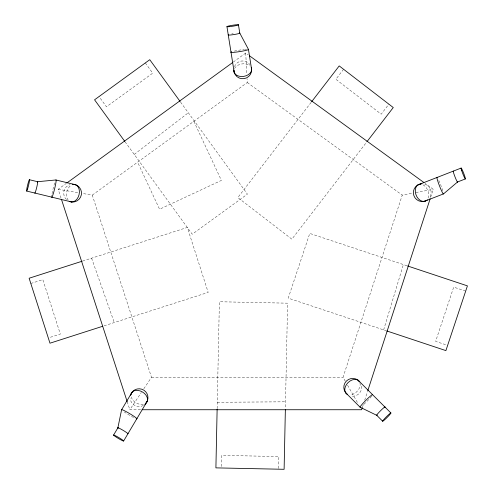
<?xml version="1.0" encoding="UTF-8"?>
<svg xmlns="http://www.w3.org/2000/svg" width="494" height="494" viewBox="0 0 494 494"><rect width="100%" height="100%" fill="white"/><g stroke="black" fill="none" stroke-linecap="round" stroke-linejoin="round"><path stroke-width="0.37" stroke-dasharray="2.47 1.85" d="M217.144 408.649L219.385 301.748L287.594 303.18L285.384 408.711M221.448 466.503L221.683 455.357L278.863 456.555L278.597 469.183M383.64 329.899L403.37 264.562M345.318 381.282L343.046 377.311L402.246 195.118L412.83 193.123M362.565 406.809L363.275 404.611M364.702 400.214L367.561 391.427M430.62 197.341L433.238 189.282L425.143 183.398M140.599 409.736L129.817 409.736L141.284 392.569M143.834 388.753L151.479 377.311L92.279 195.118L82.43 193.432M311.127 102.375L237.83 197.557L291.88 239.182L366.894 141.778M343.577 69.277L335.877 79.281L381.189 114.176L388.895 104.172M134.245 154.418L188.319 112.774M61.04 198.075L58.187 189.282L66.282 183.398M233.254 62.09L245.716 53.037L248.204 54.846M92.279 195.118L247.266 82.517L247.062 78.737M82.584 261.073L187.331 227.444L208.184 292.405L103.45 326.028M30.813 283.488L42.836 279.629L60.324 334.08L49.709 337.488M415.849 192.555L433.238 189.282M217.28 402.283L285.526 401.807M151.479 377.311L343.046 377.311M58.187 189.282L78.645 192.784M407.007 265.772L309.763 233.421L288.224 298.16L386.036 330.696M465.681 291.102L453.696 287.119L435.646 341.385L447.632 345.374M247.266 82.517L402.246 195.118M180.588 102.128L247.426 194.123L192.228 234.23L125.229 142.006M145.298 62.942L152.72 73.161L106.451 106.778L99.028 96.558M347.591 385.252L357.823 403.116M193.846 121.326L221.398 180.409L159.568 209.246L137.622 162.18M91.588 258.183L114.256 322.557M127.199 401.678L129.817 409.736M245.716 53.037L246.827 74.205M133.59 417.504A8.904 0.747 30.7 0 1 124.272 411.965M143.353 404.308A8.904 6.298 30.7 0 1 130.966 395.861M143.421 405.463A8.904 8.904 0 0 1 130.225 398.738M361.552 386.166A8.904 8.904 0 0 1 351.555 396.157M360.003 382.974A8.904 6.298 -45 0 1 350.197 394.799M371.642 396.256A8.904 0.747 -45 0 1 362.911 405.185M438.802 180.44A8.904 0.747 68.8 0 1 443.062 191.647M424.778 184.12A8.904 8.904 0 0 1 429.224 198.248M422.981 184.818A8.904 6.298 68.8 0 1 428.094 197.995M231.723 33.944A5.879 0.494 -9 0 1 233.18 33.678M234.292 51.092A8.904 0.747 -9 0 1 244.369 49.462M244.999 49.4A8.904 0.747 -9 0 1 246.648 49.283M234.533 68.53A8.904 6.298 -9 0 1 241.807 63.948A8.904 6.298 -9 0 1 250.143 66.066M234.428 66.641A8.904 8.904 0 0 1 250.013 64.702M51.691 196.501A8.904 0.747 -76.3 0 1 51.802 195.334M52.055 193.704A8.904 0.747 -76.3 0 1 54.982 182.076M68.24 200.2A8.904 6.298 -76.3 0 1 70.889 185.441M66.455 199.57A8.904 8.904 0 0 1 70.105 184.583"/><path stroke-width="0.74" d="M217.132 409.23L215.903 467.874L284.112 469.3L285.371 409.31M117.868 427.878L121.592 409.798L132.071 392.18M362.324 407.538L361.608 409.736L142.136 409.736M367.795 390.692L430.144 198.804M136.875 418.653L127.884 433.831A5.879 0.494 30.7 0 0 122.5 429.984A5.879 0.494 30.7 0 0 118.146 428.187M113.564 435.103L117.93 427.767M123.586 441.062A5.879 0.494 30.7 0 0 116.911 436.486A5.879 0.494 30.7 0 0 115.33 436.535A5.879 0.494 30.7 0 0 123.586 441.062L127.952 433.726M136.776 418.826L147.249 401.208M311.591 101.77L339.211 65.912L393.261 107.538L366.98 141.667M457.58 181.959L443.501 193.901L424.395 201.324M66.906 182.947L232.631 62.547M436.924 177.513L453.356 171.097A5.879 0.494 68.8 0 0 455.227 177.445A5.879 0.494 68.8 0 0 457.549 181.545M417.998 184.861L437.104 177.439A8.904 0.747 68.8 0 0 439.944 187.059A8.904 0.747 68.8 0 0 443.458 193.271M453.239 171.14L461.198 168.046M457.456 182.008L465.416 178.914M82.035 261.252L29.127 278.233L49.98 343.194L102.715 326.262M37.538 181.706L55.915 179.97L75.829 184.83M51.919 197.18L34.771 193.031A5.879 0.494 -76.3 0 0 36.877 186.757A5.879 0.494 -76.3 0 0 37.322 182.064M29.362 179.711L37.661 181.736M26.602 191.036L34.901 193.061M71.642 201.984L51.728 197.131A8.904 0.747 -76.3 0 0 54.643 188.751A8.904 0.747 -76.3 0 0 55.915 179.97M407.569 265.957L467.423 285.872L445.891 350.604L386.765 330.937M345.652 392.749L360.145 407.241L376.755 415.312M249.451 55.754L423.895 182.496M372.501 394.62L384.993 407.068M358.144 380.263L372.637 394.755A8.904 0.747 -45 0 0 365.795 400.399A8.904 0.747 -45 0 0 360.145 407.241M384.906 406.976L390.939 413.015A5.879 0.494 -45 0 1 384.523 419.9A5.879 0.494 -45 0 1 384.863 418.362A5.879 0.494 -45 0 1 390.939 413.015M376.663 415.219L382.702 421.259M180.131 101.505L149.762 59.7L94.564 99.807L124.809 141.432M239.763 33.067L248.445 49.357L251.644 69.605M61.515 199.539L127.199 401.678M228.247 34.889L231.031 52.308M238.448 24.762L239.781 33.197M231.001 52.117L234.199 72.359M226.937 26.577L228.271 35.012M130.496 395.274A8.904 8.904 0 0 1 143.871 390.192A8.904 8.904 0 0 1 144.853 404.463M130.972 394.687A8.904 6.298 30.7 0 1 142.457 391.983A8.904 6.298 30.7 0 1 145.576 403.37M121.592 409.798A8.904 0.747 30.7 0 1 130.614 414.182A8.904 0.747 30.7 0 1 136.159 418.677M347.301 394.397A8.904 8.904 0 0 1 346.424 381.028A8.904 8.904 0 0 1 359.786 381.905M346.819 393.916A8.904 6.298 -45 0 1 348.029 382.634A8.904 6.298 -45 0 1 359.305 381.424M377.12 415.121A5.879 0.494 -45 0 1 380.479 410.798A5.879 0.494 -45 0 1 384.801 407.439M427.545 199.86A8.904 8.904 0 0 1 413.879 195.624A8.904 8.904 0 0 1 421.901 183.774M425.927 200.731A8.904 6.298 68.8 0 1 415.831 194.34A8.904 6.298 68.8 0 1 420.653 184.194M239.349 33.005A5.879 0.494 -9 0 1 234.094 34.531A5.879 0.494 -9 0 1 228.623 34.704M248.445 49.357A8.904 0.747 -9 0 1 238.707 51.747A8.904 0.747 -9 0 1 231.569 51.833M251.279 67.308A8.904 8.904 0 0 1 244.129 78.632A8.904 8.904 0 0 1 233.835 70.062M251.384 67.981A8.904 6.298 -9 0 1 243.777 76.391A8.904 6.298 -9 0 1 233.94 70.735M72.402 184.225A8.904 8.904 0 0 1 81.38 194.673A8.904 8.904 0 0 1 69.388 201.435M74.23 184.435A8.904 6.298 -76.3 0 1 79.059 194.704A8.904 6.298 -76.3 0 1 70.049 201.595M461.587 170.313A5.879 0.494 68.8 0 0 465.299 178.964A5.879 0.494 68.8 0 0 462.859 171.245A5.879 0.494 68.8 0 0 461.587 170.313M229.228 26.676A5.879 0.494 -9 0 0 238.472 24.885A5.879 0.494 -9 0 0 230.408 25.632A5.879 0.494 -9 0 0 229.228 26.676M27.578 188.961A5.879 0.494 -76.3 0 0 29.486 179.742A5.879 0.494 -76.3 0 0 27.071 187.467A5.879 0.494 -76.3 0 0 27.578 188.961"/></g></svg>
